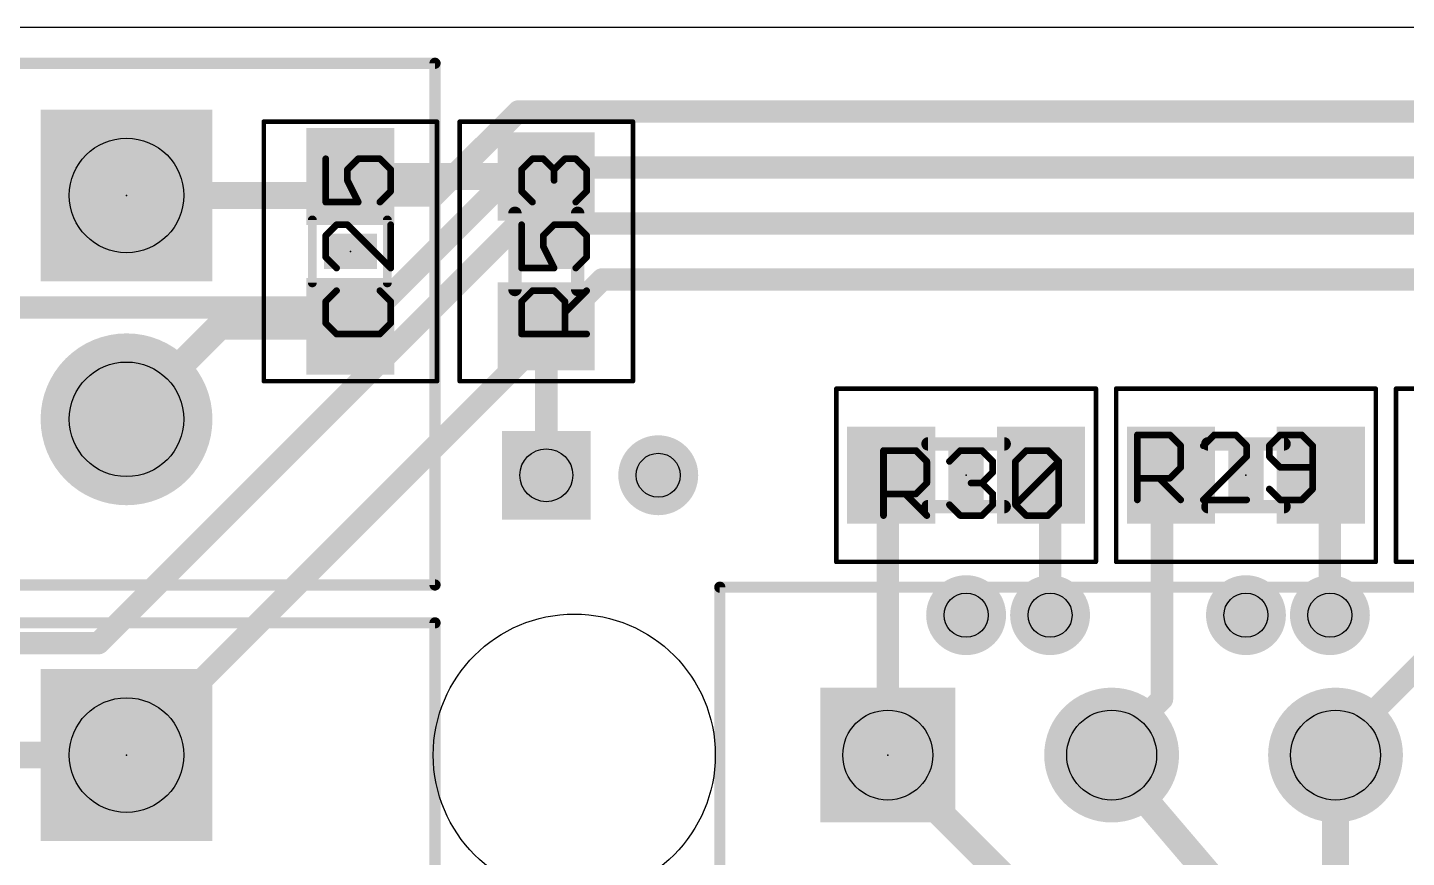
# Model space of a CAD drawing. Extents: x -0.04 to 2.7, y -0.07 to 2.5.
# Drawn here: x 0.356 to 0.972, y 2.129 to 2.5 of the extents above; entities that cross this region are included whole.
import ezdxf

# ---------------------------------------------------------------- set-up
doc = ezdxf.new("R2010")
doc.units = 0
for name, color, linetype in [('1', 22, 'CONTINUOUS'), ('16', 175, 'CONTINUOUS'), ('17', 82, 'CONTINUOUS'), ('18', 82, 'CONTINUOUS'), ('20', 7, 'CONTINUOUS'), ('21', 253, 'CONTINUOUS'), ('23', 7, 'CONTINUOUS'), ('24', 7, 'CONTINUOUS'), ('25', 253, 'CONTINUOUS'), ('32', 253, 'CONTINUOUS'), ('36', 253, 'CONTINUOUS'), ('40', 175, 'CONTINUOUS'), ('44', 253, 'CONTINUOUS'), ('52', 253, 'CONTINUOUS')]:
    doc.layers.add(name, color=color, linetype=linetype)

# ---------------------------------------------------------------- blocks, each defined once
blk = doc.blocks.new('RECT')
blk.add_solid([(-0.5, -0.5), (0.5, -0.5), (-0.5, 0.5), (0.5, 0.5)])
blk = doc.blocks.new('SQUAREP')
blk.add_solid([(-0.5, -0.5), (0.5, -0.5), (-0.5, 0.5), (0.5, 0.5)])
blk = doc.blocks.new('ROUNDP')
at = {"const_width": 0.5}
blk.add_lwpolyline([(0, -0.25, 1), (0, 0.25, 1), (0, -0.25)], format="xyb", dxfattribs=at)
blk = doc.blocks.new('ROUNDV')
at = {"const_width": 0.5}
blk.add_lwpolyline([(0, -0.25, 1), (0, 0.25, 1), (0, -0.25)], format="xyb", dxfattribs=at)
blk = doc.blocks.new('SQUAREV')
blk.add_solid([(-0.5, -0.5), (0.5, -0.5), (-0.5, 0.5), (0.5, 0.5)])

msp = doc.modelspace()

# ---------------------------------------------------------------- linework, layer by layer
at = {"layer": '1'}
for points, const_width in [([(0.575, 2.4625), (0.5375, 2.425)], 0.01), ([(1.7125, 2.4625), (0.575, 2.4625)], 0.01), ([(0.575, 2.4375), (0.5125, 2.375)], 0.01), ([(1.6375, 2.4375), (0.575, 2.4375)], 0.01), ([(0.5375, 2.425), (0.4, 2.425)], 0.01), ([(0.575, 2.4125), (0.3875, 2.225)], 0.01), ([(1.5625, 2.4125), (0.575, 2.4125)], 0.01), ([(0.6125, 2.3875), (0.4, 2.175)], 0.01), ([(1.5025, 2.3875), (0.6125, 2.3875)], 0.01), ([(0.5125, 2.375), (0.3, 2.375)], 0.01), ([(0.3875, 2.225), (0.15, 2.225)], 0.01), ([(0.74, 2.1725), (0.74, 2.175)], 0.012), ([(0.84, 2.1725), (0.84, 2.175)], 0.012), ([(0.94, 1.89), (0.94, 2.175)], 0.012), ([(0.8875, 2.025), (0.74, 2.1725)], 0.012), ([(0.9125, 2.0875), (0.84, 2.1725)], 0.012)]:
    msp.add_lwpolyline(points, dxfattribs=dict(at, const_width=const_width))
for points, const_width in [([(0.575, 2.465, 1), (0.575, 2.46)], 0.005), ([(0.576768, 2.460732, 1), (0.573232, 2.464268)], 0.005), ([(0.575, 2.44, 1), (0.575, 2.435)], 0.005), ([(0.576768, 2.435732, 1), (0.573232, 2.439268)], 0.005), ([(0.4, 2.4275, 1), (0.4, 2.4225)], 0.005), ([(0.535732, 2.426768, 1), (0.539268, 2.423232)], 0.005), ([(0.5375, 2.4225, 1), (0.5375, 2.4275)], 0.005), ([(0.575, 2.415, 1), (0.575, 2.41)], 0.005), ([(0.576768, 2.410732, 1), (0.573232, 2.414268)], 0.005), ([(0.6125, 2.39, 1), (0.6125, 2.385)], 0.005), ([(0.614268, 2.385732, 1), (0.610732, 2.389268)], 0.005), ([(0.510732, 2.376768, 1), (0.514268, 2.373232)], 0.005), ([(0.5125, 2.3725, 1), (0.5125, 2.3775)], 0.005), ([(0.3875, 2.2225, 1), (0.3875, 2.2275)], 0.005), ([(0.385732, 2.226768, 1), (0.389268, 2.223232)], 0.005), ([(0.743, 2.175, 1), (0.737, 2.175)], 0.006), ([(0.843, 2.175, 1), (0.837, 2.175)], 0.006), ([(0.943, 2.175, 1), (0.937, 2.175)], 0.006), ([(0.398232, 2.176768, 1), (0.401768, 2.173232)], 0.005), ([(0.742121, 2.174621, 1), (0.737879, 2.170379)], 0.006), ([(0.737, 2.1725, 1), (0.743, 2.1725)], 0.006), ([(0.842283, 2.174447, 1), (0.837717, 2.170553)], 0.006), ([(0.837, 2.1725, 1), (0.843, 2.1725)], 0.006)]:
    msp.add_lwpolyline(points, format="xyb", dxfattribs=dict(at, const_width=const_width))
at = {"layer": '16'}
for points, const_width in [([(0.5, 2.433465), (0.495965, 2.425)], 0.016), ([(0.5875, 2.433465), (0.5, 2.433465)], 0.012), ([(0.495965, 2.425), (0.4, 2.425)], 0.012), ([(0.441535, 2.366535), (0.4, 2.325)], 0.012), ([(0.5, 2.366535), (0.441535, 2.366535)], 0.012), ([(0.5875, 2.366535), (0.5875, 2.3)], 0.01), ([(0.741535, 2.3), (0.74, 2.298465)], 0.01), ([(0.74, 2.298465), (0.74, 2.175)], 0.01), ([(0.808465, 2.3), (0.8125, 2.304035)], 0.01), ([(0.8125, 2.304035), (0.8125, 2.2375)], 0.01), ([(0.866535, 2.3), (0.8625, 2.295965)], 0.01), ([(0.933465, 2.3), (0.9375, 2.304035)], 0.01), ([(0.9375, 2.304035), (0.9375, 2.2375)], 0.01), ([(0.8625, 2.295965), (0.8625, 2.2)], 0.01), ([(0.9875, 2.225), (0.94, 2.1775)], 0.01), ([(0.8625, 2.2), (0.84, 2.1775)], 0.01), ([(0.308465, 2.175), (0.4, 2.175)], 0.012), ([(0.841535, 2.175), (0.84, 2.175)], 0.012), ([(0.84, 2.1775), (0.84, 2.175)], 0.01), ([(0.94, 2.1775), (0.94, 2.175)], 0.01)]:
    msp.add_lwpolyline(points, dxfattribs=dict(at, const_width=const_width))
for points, const_width in [([(0.503611, 2.431743, 1), (0.496389, 2.435186)], 0.008), ([(0.5, 2.436465, 1), (0.5, 2.430465)], 0.006), ([(0.5875, 2.430465, 1), (0.5875, 2.436465)], 0.006), ([(0.4, 2.428, 1), (0.4, 2.422)], 0.006), ([(0.492354, 2.426721, 1), (0.499575, 2.423279)], 0.008), ([(0.495965, 2.422, 1), (0.495965, 2.428)], 0.006), ([(0.441535, 2.369535, 1), (0.441535, 2.363535)], 0.006), ([(0.443657, 2.364414, 1), (0.439414, 2.368657)], 0.006), ([(0.5, 2.363535, 1), (0.5, 2.369535)], 0.006), ([(0.59, 2.366535, 1), (0.585, 2.366535)], 0.005), ([(0.397879, 2.327121, 1), (0.402121, 2.322879)], 0.006), ([(0.7425, 2.298465, 1), (0.7375, 2.298465)], 0.005), ([(0.743303, 2.298232, 1), (0.739768, 2.301768)], 0.005), ([(0.806697, 2.301768, 1), (0.810232, 2.298232)], 0.005), ([(0.815, 2.304035, 1), (0.81, 2.304035)], 0.005), ([(0.814268, 2.302268, 1), (0.810732, 2.305803)], 0.005), ([(0.868303, 2.298232, 1), (0.864768, 2.301768)], 0.005), ([(0.931697, 2.301768, 1), (0.935232, 2.298232)], 0.005), ([(0.94, 2.304035, 1), (0.935, 2.304035)], 0.005), ([(0.939268, 2.302268, 1), (0.935732, 2.305803)], 0.005), ([(0.585, 2.3, 1), (0.59, 2.3)], 0.005), ([(0.738232, 2.300232, 1), (0.741768, 2.296697)], 0.005), ([(0.865, 2.295965, 1), (0.86, 2.295965)], 0.005), ([(0.860732, 2.297732, 1), (0.864268, 2.294197)], 0.005), ([(0.81, 2.2375, 1), (0.815, 2.2375)], 0.005), ([(0.935, 2.2375, 1), (0.94, 2.2375)], 0.005), ([(0.864268, 2.198232, 1), (0.860732, 2.201768)], 0.005), ([(0.86, 2.2, 1), (0.865, 2.2)], 0.005), ([(0.4, 2.172, 1), (0.4, 2.178)], 0.006), ([(0.84, 2.178, 1), (0.84, 2.172)], 0.006), ([(0.8425, 2.1775, 1), (0.8375, 2.1775)], 0.005), ([(0.838232, 2.179268, 1), (0.841768, 2.175732)], 0.005), ([(0.841535, 2.172, 1), (0.841535, 2.178)], 0.006), ([(0.9425, 2.1775, 1), (0.9375, 2.1775)], 0.005), ([(0.938232, 2.179268, 1), (0.941768, 2.175732)], 0.005), ([(0.7375, 2.175, 1), (0.7425, 2.175)], 0.005), ([(0.8375, 2.175, 1), (0.8425, 2.175)], 0.005), ([(0.9375, 2.175, 1), (0.9425, 2.175)], 0.005)]:
    msp.add_lwpolyline(points, format="xyb", dxfattribs=dict(at, const_width=const_width))
at = {"layer": '20'}
msp.add_line((2.7, 2.5), (0, 2.5), dxfattribs=at)
msp.add_circle((0.6, 2.175), 0.062992, dxfattribs=at)
at = {"layer": '21', "const_width": 0.005}
for points in [[(0.262205, 2.484055), (0.537795, 2.484055)], [(0.537795, 2.484055), (0.537795, 2.250984)], [(0.537795, 2.250984), (0.262205, 2.250984)], [(0.665, 2.1), (0.665, 2.25)], [(0.665, 2.25), (1.715, 2.25)], [(0.262205, 2.234055), (0.537795, 2.234055)], [(0.537795, 2.234055), (0.537795, 2.000984)]]:
    msp.add_lwpolyline(points, dxfattribs=at)
at = {"layer": '21', "const_width": 0.0025}
for points in [[(0.539045, 2.484055, 1), (0.536545, 2.484055)], [(0.537795, 2.482805, 1), (0.537795, 2.485305)], [(0.536545, 2.250984, 1), (0.539045, 2.250984)], [(0.537795, 2.249734, 1), (0.537795, 2.252234)], [(0.66625, 2.25, 1), (0.66375, 2.25)], [(0.665, 2.25125, 1), (0.665, 2.24875)], [(0.539045, 2.234055, 1), (0.536545, 2.234055)], [(0.537795, 2.232805, 1), (0.537795, 2.235305)]]:
    msp.add_lwpolyline(points, format="xyb", dxfattribs=at)
at = {"layer": '23'}
for p in [(0.4, 2.425), (0.4, 2.175), (0.74, 2.175)]:
    msp.add_point(p, dxfattribs=at)
at = {"layer": '24'}
for p in [(0.5, 2.4), (0.5875, 2.4), (0.775, 2.3), (0.9, 2.3)]:
    msp.add_point(p, dxfattribs=at)
at = {"layer": '25', "const_width": 0.003}
for points in [[(0.488975, 2.441385), (0.488975, 2.422035)], [(0.49865, 2.436547), (0.503488, 2.441385)], [(0.503488, 2.441385), (0.513163, 2.441385)], [(0.513163, 2.441385), (0.518, 2.436547)], [(0.576475, 2.436547), (0.581313, 2.441385)], [(0.581313, 2.441385), (0.58615, 2.441385)], [(0.58615, 2.441385), (0.590988, 2.436547)], [(0.590988, 2.436547), (0.595825, 2.441385)], [(0.595825, 2.441385), (0.600663, 2.441385)], [(0.600663, 2.441385), (0.6055, 2.436547)], [(0.49865, 2.43171), (0.49865, 2.436547)], [(0.503488, 2.422035), (0.49865, 2.43171)], [(0.518, 2.436547), (0.518, 2.426872)], [(0.576475, 2.426872), (0.576475, 2.436547)], [(0.590988, 2.436547), (0.590988, 2.43171)], [(0.6055, 2.436547), (0.6055, 2.426872)], [(0.518, 2.426872), (0.513163, 2.422035)], [(0.581313, 2.422035), (0.576475, 2.426872)], [(0.6055, 2.426872), (0.600663, 2.422035)], [(0.488975, 2.422035), (0.503488, 2.422035)], [(0.493813, 2.411919), (0.488975, 2.407082)], [(0.488975, 2.407082), (0.488975, 2.397407)], [(0.49865, 2.411919), (0.493813, 2.411919)], [(0.518, 2.39257), (0.49865, 2.411919)], [(0.518, 2.411919), (0.518, 2.39257)], [(0.576475, 2.411919), (0.576475, 2.39257)], [(0.58615, 2.407082), (0.590988, 2.411919)], [(0.58615, 2.402244), (0.58615, 2.407082)], [(0.590988, 2.411919), (0.600663, 2.411919)], [(0.600663, 2.411919), (0.6055, 2.407082)], [(0.6055, 2.407082), (0.6055, 2.397407)], [(0.590988, 2.39257), (0.58615, 2.402244)], [(0.488975, 2.397407), (0.493813, 2.39257)], [(0.6055, 2.397407), (0.600663, 2.39257)], [(0.576475, 2.39257), (0.590988, 2.39257)], [(0.493813, 2.382454), (0.488975, 2.377617)], [(0.518, 2.377617), (0.513163, 2.382454)], [(0.576475, 2.377617), (0.581313, 2.382454)], [(0.581313, 2.382454), (0.590988, 2.382454)], [(0.590988, 2.382454), (0.595825, 2.377617)], [(0.595825, 2.372779), (0.6055, 2.382454)], [(0.488975, 2.377617), (0.488975, 2.367942)], [(0.518, 2.367942), (0.518, 2.377617)], [(0.576475, 2.363104), (0.576475, 2.377617)], [(0.595825, 2.377617), (0.595825, 2.363104)], [(0.488975, 2.367942), (0.493813, 2.363104)], [(0.513163, 2.363104), (0.518, 2.367942)], [(0.493813, 2.363104), (0.513163, 2.363104)], [(0.6055, 2.363104), (0.576475, 2.363104)], [(0.8515, 2.289), (0.8515, 2.318025)], [(0.8515, 2.318025), (0.866012, 2.318025)], [(0.866012, 2.318025), (0.87085, 2.313187)], [(0.885803, 2.318025), (0.880965, 2.313187)], [(0.895477, 2.318025), (0.885803, 2.318025)], [(0.900315, 2.313187), (0.895477, 2.318025)], [(0.915268, 2.318025), (0.91043, 2.313187)], [(0.924943, 2.318025), (0.915268, 2.318025)], [(0.92978, 2.313187), (0.924943, 2.318025)], [(0.738104, 2.282), (0.738104, 2.311025)], [(0.738104, 2.311025), (0.752617, 2.311025)], [(0.752617, 2.311025), (0.757454, 2.306187)], [(0.76757, 2.306187), (0.772407, 2.311025)], [(0.772407, 2.311025), (0.782082, 2.311025)], [(0.782082, 2.311025), (0.786919, 2.306187)], [(0.797035, 2.306187), (0.801872, 2.311025)], [(0.801872, 2.311025), (0.811547, 2.311025)], [(0.811547, 2.311025), (0.816385, 2.306187)], [(0.87085, 2.313187), (0.87085, 2.303512)], [(0.880965, 2.289), (0.900315, 2.30835)], [(0.900315, 2.30835), (0.900315, 2.313187)], [(0.91043, 2.313187), (0.91043, 2.30835)], [(0.91043, 2.30835), (0.915268, 2.303512)], [(0.92978, 2.293837), (0.92978, 2.313187)], [(0.757454, 2.306187), (0.757454, 2.296512)], [(0.786919, 2.306187), (0.786919, 2.30135)], [(0.797035, 2.286837), (0.797035, 2.306187)], [(0.797035, 2.286837), (0.816385, 2.306187)], [(0.816385, 2.306187), (0.816385, 2.286837)], [(0.87085, 2.303512), (0.866012, 2.298675)], [(0.915268, 2.303512), (0.92978, 2.303512)], [(0.757454, 2.296512), (0.752617, 2.291675)], [(0.782082, 2.296512), (0.777244, 2.296512)], [(0.786919, 2.30135), (0.782082, 2.296512)], [(0.782082, 2.296512), (0.786919, 2.291675)], [(0.866012, 2.298675), (0.8515, 2.298675)], [(0.861175, 2.298675), (0.87085, 2.289)], [(0.752617, 2.291675), (0.738104, 2.291675)], [(0.747779, 2.291675), (0.757454, 2.282)], [(0.786919, 2.291675), (0.786919, 2.286837)], [(0.91043, 2.293837), (0.915268, 2.289)], [(0.924943, 2.289), (0.92978, 2.293837)], [(0.772407, 2.282), (0.76757, 2.286837)], [(0.786919, 2.286837), (0.782082, 2.282)], [(0.801872, 2.282), (0.797035, 2.286837)], [(0.816385, 2.286837), (0.811547, 2.282)], [(0.900315, 2.289), (0.880965, 2.289)], [(0.915268, 2.289), (0.924943, 2.289)], [(0.782082, 2.282), (0.772407, 2.282)], [(0.811547, 2.282), (0.801872, 2.282)]]:
    msp.add_lwpolyline(points, dxfattribs=at)
at = {"layer": '25', "const_width": 0.0015}
for points in [[(0.489725, 2.441385, 1), (0.488225, 2.441385)], [(0.503488, 2.442135, 1), (0.503488, 2.440635)], [(0.504018, 2.440854, 1), (0.502957, 2.441915)], [(0.513693, 2.441915, 1), (0.512632, 2.440854)], [(0.513163, 2.440635, 1), (0.513163, 2.442135)], [(0.581313, 2.442135, 1), (0.581313, 2.440635)], [(0.581843, 2.440854, 1), (0.580782, 2.441915)], [(0.586681, 2.441915, 1), (0.58562, 2.440854)], [(0.58615, 2.440635, 1), (0.58615, 2.442135)], [(0.595825, 2.442135, 1), (0.595825, 2.440635)], [(0.596356, 2.440854, 1), (0.595295, 2.441915)], [(0.601193, 2.441915, 1), (0.600132, 2.440854)], [(0.600663, 2.440635, 1), (0.600663, 2.442135)], [(0.4994, 2.436547, 1), (0.4979, 2.436547)], [(0.499321, 2.432045, 1), (0.497979, 2.431374)], [(0.49812, 2.437077, 1), (0.499181, 2.436017)], [(0.51875, 2.436547, 1), (0.51725, 2.436547)], [(0.51747, 2.436017, 1), (0.51853, 2.437077)], [(0.577225, 2.436547, 1), (0.575725, 2.436547)], [(0.575945, 2.437077, 1), (0.577006, 2.436017)], [(0.591738, 2.436547, 1), (0.590238, 2.436547)], [(0.590457, 2.437077, 1), (0.591518, 2.436017)], [(0.590457, 2.436017, 1), (0.591518, 2.437077)], [(0.60625, 2.436547, 1), (0.60475, 2.436547)], [(0.60497, 2.436017, 1), (0.60603, 2.437077)], [(0.4979, 2.43171, 1), (0.4994, 2.43171)], [(0.51725, 2.426872, 1), (0.51875, 2.426872)], [(0.51853, 2.426342, 1), (0.51747, 2.427403)], [(0.577006, 2.427403, 1), (0.575945, 2.426342)], [(0.575725, 2.426872, 1), (0.577225, 2.426872)], [(0.590238, 2.43171, 1), (0.591738, 2.43171)], [(0.60475, 2.426872, 1), (0.60625, 2.426872)], [(0.60603, 2.426342, 1), (0.60497, 2.427403)], [(0.488975, 2.422785, 1), (0.488975, 2.421285)], [(0.488225, 2.422035, 1), (0.489725, 2.422035)], [(0.502817, 2.421699, 1), (0.504159, 2.42237)], [(0.503488, 2.421285, 1), (0.503488, 2.422785)], [(0.512632, 2.422565, 1), (0.513693, 2.421504)], [(0.580782, 2.421504, 1), (0.581843, 2.422565)], [(0.600132, 2.422565, 1), (0.601193, 2.421504)], [(0.489725, 2.407082, 1), (0.488225, 2.407082)], [(0.488445, 2.407612, 1), (0.489506, 2.406552)], [(0.493813, 2.412669, 1), (0.493813, 2.411169)], [(0.494343, 2.411389, 1), (0.493282, 2.41245)], [(0.499181, 2.41245, 1), (0.49812, 2.411389)], [(0.49865, 2.411169, 1), (0.49865, 2.412669)], [(0.51875, 2.411919, 1), (0.51725, 2.411919)], [(0.577225, 2.411919, 1), (0.575725, 2.411919)], [(0.5869, 2.407082, 1), (0.5854, 2.407082)], [(0.58562, 2.407612, 1), (0.586681, 2.406552)], [(0.590988, 2.412669, 1), (0.590988, 2.411169)], [(0.591518, 2.411389, 1), (0.590457, 2.41245)], [(0.601193, 2.41245, 1), (0.600132, 2.411389)], [(0.600663, 2.411169, 1), (0.600663, 2.412669)], [(0.60625, 2.407082, 1), (0.60475, 2.407082)], [(0.60497, 2.406552, 1), (0.60603, 2.407612)], [(0.586821, 2.40258, 1), (0.585479, 2.401909)], [(0.5854, 2.402244, 1), (0.5869, 2.402244)], [(0.488225, 2.397407, 1), (0.489725, 2.397407)], [(0.489506, 2.397937, 1), (0.488445, 2.396877)], [(0.60475, 2.397407, 1), (0.60625, 2.397407)], [(0.60603, 2.396877, 1), (0.60497, 2.397937)], [(0.493282, 2.392039, 1), (0.494343, 2.3931)], [(0.51725, 2.39257, 1), (0.51875, 2.39257)], [(0.51747, 2.392039, 1), (0.51853, 2.3931)], [(0.576475, 2.39332, 1), (0.576475, 2.39182)], [(0.575725, 2.39257, 1), (0.577225, 2.39257)], [(0.590317, 2.392234, 1), (0.591659, 2.392905)], [(0.590988, 2.39182, 1), (0.590988, 2.39332)], [(0.600132, 2.3931, 1), (0.601193, 2.392039)], [(0.494343, 2.381924, 1), (0.493282, 2.382985)], [(0.513693, 2.382985, 1), (0.512632, 2.381924)], [(0.581313, 2.383204, 1), (0.581313, 2.381704)], [(0.581843, 2.381924, 1), (0.580782, 2.382985)], [(0.591518, 2.382985, 1), (0.590457, 2.381924)], [(0.590988, 2.381704, 1), (0.590988, 2.383204)], [(0.60603, 2.381924, 1), (0.60497, 2.382985)], [(0.489725, 2.377617, 1), (0.488225, 2.377617)], [(0.488445, 2.378147, 1), (0.489506, 2.377086)], [(0.51875, 2.377617, 1), (0.51725, 2.377617)], [(0.51747, 2.377086, 1), (0.51853, 2.378147)], [(0.577225, 2.377617, 1), (0.575725, 2.377617)], [(0.575945, 2.378147, 1), (0.577006, 2.377086)], [(0.596575, 2.377617, 1), (0.595075, 2.377617)], [(0.595295, 2.377086, 1), (0.596356, 2.378147)], [(0.595295, 2.37331, 1), (0.596356, 2.372249)], [(0.489506, 2.368472, 1), (0.488445, 2.367411)], [(0.488225, 2.367942, 1), (0.489725, 2.367942)], [(0.51725, 2.367942, 1), (0.51875, 2.367942)], [(0.51853, 2.367411, 1), (0.51747, 2.368472)], [(0.493813, 2.363854, 1), (0.493813, 2.362354)], [(0.493282, 2.362574, 1), (0.494343, 2.363635)], [(0.512632, 2.363635, 1), (0.513693, 2.362574)], [(0.513163, 2.362354, 1), (0.513163, 2.363854)], [(0.576475, 2.363854, 1), (0.576475, 2.362354)], [(0.575725, 2.363104, 1), (0.577225, 2.363104)], [(0.595075, 2.363104, 1), (0.596575, 2.363104)], [(0.6055, 2.362354, 1), (0.6055, 2.363854)], [(0.85225, 2.318025, 1), (0.85075, 2.318025)], [(0.8515, 2.318775, 1), (0.8515, 2.317275)], [(0.866543, 2.318555, 1), (0.865482, 2.317494)], [(0.866012, 2.317275, 1), (0.866012, 2.318775)], [(0.885803, 2.318775, 1), (0.885803, 2.317275)], [(0.886333, 2.317494, 1), (0.885272, 2.318555)], [(0.896008, 2.318555, 1), (0.894947, 2.317494)], [(0.895477, 2.317275, 1), (0.895477, 2.318775)], [(0.915268, 2.318775, 1), (0.915268, 2.317275)], [(0.915798, 2.317494, 1), (0.914737, 2.318555)], [(0.925473, 2.318555, 1), (0.924412, 2.317494)], [(0.924943, 2.317275, 1), (0.924943, 2.318775)], [(0.738854, 2.311025, 1), (0.737354, 2.311025)], [(0.738104, 2.311775, 1), (0.738104, 2.310275)], [(0.753147, 2.311555, 1), (0.752086, 2.310494)], [(0.752617, 2.310275, 1), (0.752617, 2.311775)], [(0.772407, 2.311775, 1), (0.772407, 2.310275)], [(0.772937, 2.310494, 1), (0.771877, 2.311555)], [(0.782612, 2.311555, 1), (0.781552, 2.310494)], [(0.782082, 2.310275, 1), (0.782082, 2.311775)], [(0.801872, 2.311775, 1), (0.801872, 2.310275)], [(0.802403, 2.310494, 1), (0.801342, 2.311555)], [(0.812077, 2.311555, 1), (0.811017, 2.310494)], [(0.811547, 2.310275, 1), (0.811547, 2.311775)], [(0.8716, 2.313187, 1), (0.8701, 2.313187)], [(0.870319, 2.312657, 1), (0.87138, 2.313718)], [(0.880435, 2.313718, 1), (0.881496, 2.312657)], [(0.901065, 2.313187, 1), (0.899565, 2.313187)], [(0.899785, 2.312657, 1), (0.900845, 2.313718)], [(0.900845, 2.307819, 1), (0.899785, 2.30888)], [(0.91118, 2.313187, 1), (0.90968, 2.313187)], [(0.9099, 2.313718, 1), (0.910961, 2.312657)], [(0.910961, 2.30888, 1), (0.9099, 2.307819)], [(0.93053, 2.313187, 1), (0.92903, 2.313187)], [(0.92925, 2.312657, 1), (0.93031, 2.313718)], [(0.758204, 2.306187, 1), (0.756704, 2.306187)], [(0.756924, 2.305657, 1), (0.757985, 2.306718)], [(0.767039, 2.306718, 1), (0.7681, 2.305657)], [(0.787669, 2.306187, 1), (0.786169, 2.306187)], [(0.786389, 2.305657, 1), (0.78745, 2.306718)], [(0.796504, 2.306718, 1), (0.797565, 2.305657)], [(0.797785, 2.306187, 1), (0.796285, 2.306187)], [(0.817135, 2.306187, 1), (0.815635, 2.306187)], [(0.816915, 2.305657, 1), (0.815854, 2.306718)], [(0.815854, 2.305657, 1), (0.816915, 2.306718)], [(0.8701, 2.303512, 1), (0.8716, 2.303512)], [(0.87138, 2.302982, 1), (0.870319, 2.304043)], [(0.899565, 2.30835, 1), (0.901065, 2.30835)], [(0.90968, 2.30835, 1), (0.91118, 2.30835)], [(0.915268, 2.304262, 1), (0.915268, 2.302762)], [(0.914737, 2.302982, 1), (0.915798, 2.304043)], [(0.92978, 2.302762, 1), (0.92978, 2.304262)], [(0.756704, 2.296512, 1), (0.758204, 2.296512)], [(0.757985, 2.295982, 1), (0.756924, 2.297043)], [(0.777244, 2.297262, 1), (0.777244, 2.295762)], [(0.782612, 2.297043, 1), (0.781552, 2.295982)], [(0.781552, 2.297043, 1), (0.782612, 2.295982)], [(0.782082, 2.295762, 1), (0.782082, 2.297262)], [(0.786169, 2.30135, 1), (0.787669, 2.30135)], [(0.78745, 2.300819, 1), (0.786389, 2.30188)], [(0.8515, 2.299425, 1), (0.8515, 2.297925)], [(0.861705, 2.299205, 1), (0.860645, 2.298144)], [(0.865482, 2.299205, 1), (0.866543, 2.298144)], [(0.866012, 2.297925, 1), (0.866012, 2.299425)], [(0.738104, 2.292425, 1), (0.738104, 2.290925)], [(0.74831, 2.292205, 1), (0.747249, 2.291144)], [(0.752086, 2.292205, 1), (0.753147, 2.291144)], [(0.752617, 2.290925, 1), (0.752617, 2.292425)], [(0.787669, 2.291675, 1), (0.786169, 2.291675)], [(0.786389, 2.291144, 1), (0.78745, 2.292205)], [(0.910961, 2.294368, 1), (0.9099, 2.293307)], [(0.92903, 2.293837, 1), (0.93053, 2.293837)], [(0.93031, 2.293307, 1), (0.92925, 2.294368)], [(0.7681, 2.287368, 1), (0.767039, 2.286307)], [(0.786169, 2.286837, 1), (0.787669, 2.286837)], [(0.78745, 2.286307, 1), (0.786389, 2.287368)], [(0.797565, 2.287368, 1), (0.796504, 2.286307)], [(0.796504, 2.287368, 1), (0.797565, 2.286307)], [(0.796285, 2.286837, 1), (0.797785, 2.286837)], [(0.815635, 2.286837, 1), (0.817135, 2.286837)], [(0.816915, 2.286307, 1), (0.815854, 2.287368)], [(0.85075, 2.289, 1), (0.85225, 2.289)], [(0.870319, 2.28847, 1), (0.87138, 2.28953)], [(0.880965, 2.28975, 1), (0.880965, 2.28825)], [(0.880435, 2.28953, 1), (0.881496, 2.28847)], [(0.900315, 2.28825, 1), (0.900315, 2.28975)], [(0.915268, 2.28975, 1), (0.915268, 2.28825)], [(0.914737, 2.28847, 1), (0.915798, 2.28953)], [(0.924412, 2.28953, 1), (0.925473, 2.28847)], [(0.924943, 2.28825, 1), (0.924943, 2.28975)], [(0.737354, 2.282, 1), (0.738854, 2.282)], [(0.756924, 2.28147, 1), (0.757985, 2.28253)], [(0.772407, 2.28275, 1), (0.772407, 2.28125)], [(0.771877, 2.28147, 1), (0.772937, 2.28253)], [(0.781552, 2.28253, 1), (0.782612, 2.28147)], [(0.782082, 2.28125, 1), (0.782082, 2.28275)], [(0.801872, 2.28275, 1), (0.801872, 2.28125)], [(0.801342, 2.28147, 1), (0.802403, 2.28253)], [(0.811017, 2.28253, 1), (0.812077, 2.28147)], [(0.811547, 2.28125, 1), (0.811547, 2.28275)]]:
    msp.add_lwpolyline(points, format="xyb", dxfattribs=at)
at = {"layer": '40', "const_width": 0.002}
for points in [[(0.461299, 2.457992), (0.461299, 2.342008)], [(0.538701, 2.457992), (0.461299, 2.457992)], [(0.538701, 2.342008), (0.538701, 2.457992)], [(0.548799, 2.457992), (0.548799, 2.342008)], [(0.626201, 2.457992), (0.548799, 2.457992)], [(0.626201, 2.342008), (0.626201, 2.457992)], [(0.461299, 2.342008), (0.538701, 2.342008)], [(0.548799, 2.342008), (0.626201, 2.342008)], [(0.832992, 2.338701), (0.717008, 2.338701)], [(0.717008, 2.338701), (0.717008, 2.261299)], [(0.832992, 2.261299), (0.832992, 2.338701)], [(0.957992, 2.338701), (0.842008, 2.338701)], [(0.842008, 2.338701), (0.842008, 2.261299)], [(0.957992, 2.261299), (0.957992, 2.338701)], [(1.082992, 2.338701), (0.967008, 2.338701)], [(0.967008, 2.338701), (0.967008, 2.261299)], [(0.717008, 2.261299), (0.832992, 2.261299)], [(0.842008, 2.261299), (0.957992, 2.261299)], [(0.967008, 2.261299), (1.082992, 2.261299)]]:
    msp.add_lwpolyline(points, dxfattribs=at)
at = {"layer": '40', "const_width": 0.001}
for points in [[(0.461799, 2.457992, 1), (0.460799, 2.457992)], [(0.461299, 2.458492, 1), (0.461299, 2.457492)], [(0.539201, 2.457992, 1), (0.538201, 2.457992)], [(0.538701, 2.457492, 1), (0.538701, 2.458492)], [(0.549299, 2.457992, 1), (0.548299, 2.457992)], [(0.548799, 2.458492, 1), (0.548799, 2.457492)], [(0.626701, 2.457992, 1), (0.625701, 2.457992)], [(0.626201, 2.457492, 1), (0.626201, 2.458492)], [(0.461299, 2.342508, 1), (0.461299, 2.341508)], [(0.460799, 2.342008, 1), (0.461799, 2.342008)], [(0.538201, 2.342008, 1), (0.539201, 2.342008)], [(0.538701, 2.341508, 1), (0.538701, 2.342508)], [(0.548799, 2.342508, 1), (0.548799, 2.341508)], [(0.548299, 2.342008, 1), (0.549299, 2.342008)], [(0.625701, 2.342008, 1), (0.626701, 2.342008)], [(0.626201, 2.341508, 1), (0.626201, 2.342508)], [(0.717008, 2.339201, 1), (0.717008, 2.338201)], [(0.717508, 2.338701, 1), (0.716508, 2.338701)], [(0.833492, 2.338701, 1), (0.832492, 2.338701)], [(0.832992, 2.338201, 1), (0.832992, 2.339201)], [(0.842008, 2.339201, 1), (0.842008, 2.338201)], [(0.842508, 2.338701, 1), (0.841508, 2.338701)], [(0.958492, 2.338701, 1), (0.957492, 2.338701)], [(0.957992, 2.338201, 1), (0.957992, 2.339201)], [(0.967008, 2.339201, 1), (0.967008, 2.338201)], [(0.967508, 2.338701, 1), (0.966508, 2.338701)], [(0.717008, 2.261799, 1), (0.717008, 2.260799)], [(0.716508, 2.261299, 1), (0.717508, 2.261299)], [(0.832492, 2.261299, 1), (0.833492, 2.261299)], [(0.832992, 2.260799, 1), (0.832992, 2.261799)], [(0.842008, 2.261799, 1), (0.842008, 2.260799)], [(0.841508, 2.261299, 1), (0.842508, 2.261299)], [(0.957492, 2.261299, 1), (0.958492, 2.261299)], [(0.957992, 2.260799, 1), (0.957992, 2.261799)], [(0.967008, 2.261799, 1), (0.967008, 2.260799)], [(0.966508, 2.261299, 1), (0.967508, 2.261299)]]:
    msp.add_lwpolyline(points, format="xyb", dxfattribs=at)
at = {"layer": '44'}
for centre, radius in [((0.4, 2.425), 0.025591), ((0.4, 2.325), 0.025591), ((0.5875, 2.3), 0.011811), ((0.6375, 2.3), 0.009843), ((0.775, 2.2375), 0.009843), ((0.8125, 2.2375), 0.009843), ((0.9, 2.2375), 0.009843), ((0.9375, 2.2375), 0.009843), ((0.4, 2.175), 0.025591), ((0.74, 2.175), 0.020079), ((0.84, 2.175), 0.020079), ((0.94, 2.175), 0.020079)]:
    msp.add_circle(centre, radius, dxfattribs=at)
at = {"layer": '52'}
for points, const_width in [([(0.482992, 2.414016), (0.482992, 2.385984)], 0.004), ([(0.516496, 2.414016), (0.516496, 2.385984)], 0.004), ([(0.573484, 2.382992), (0.573484, 2.417008)], 0.006), ([(0.601516, 2.417008), (0.601516, 2.382992)], 0.006), ([(0.757992, 2.314016), (0.792008, 2.314016)], 0.006), ([(0.882992, 2.314016), (0.917008, 2.314016)], 0.006), ([(0.792008, 2.285984), (0.757992, 2.285984)], 0.006), ([(0.917008, 2.285984), (0.882992, 2.285984)], 0.006)]:
    msp.add_lwpolyline(points, dxfattribs=dict(at, const_width=const_width))
for points, const_width in [([(0.483992, 2.414016, 1), (0.481992, 2.414016)], 0.002), ([(0.517496, 2.414016, 1), (0.515496, 2.414016)], 0.002), ([(0.574984, 2.417008, 1), (0.571984, 2.417008)], 0.003), ([(0.603016, 2.417008, 1), (0.600016, 2.417008)], 0.003), ([(0.481992, 2.385984, 1), (0.483992, 2.385984)], 0.002), ([(0.515496, 2.385984, 1), (0.517496, 2.385984)], 0.002), ([(0.571984, 2.382992, 1), (0.574984, 2.382992)], 0.003), ([(0.600016, 2.382992, 1), (0.603016, 2.382992)], 0.003), ([(0.757992, 2.315516, 1), (0.757992, 2.312516)], 0.003), ([(0.792008, 2.312516, 1), (0.792008, 2.315516)], 0.003), ([(0.882992, 2.315516, 1), (0.882992, 2.312516)], 0.003), ([(0.917008, 2.312516, 1), (0.917008, 2.315516)], 0.003), ([(0.757992, 2.287484, 1), (0.757992, 2.284484)], 0.003), ([(0.792008, 2.284484, 1), (0.792008, 2.287484)], 0.003), ([(0.882992, 2.287484, 1), (0.882992, 2.284484)], 0.003), ([(0.917008, 2.284484, 1), (0.917008, 2.287484)], 0.003)]:
    msp.add_lwpolyline(points, format="xyb", dxfattribs=dict(at, const_width=const_width))

# ---------------------------------------------------------------- block references
at = {"layer": '16'}
for p, xscale, yscale, rotation in [((0.5, 2.433465), 0.043307, 0.03937, 270), ((0.5875, 2.433465), 0.03937, 0.043307, 270), ((0.5, 2.366535), 0.043307, 0.03937, 270), ((0.5875, 2.366535), 0.03937, 0.043307, 270), ((0.741535, 2.3), 0.03937, 0.043307, 180), ((0.808465, 2.3), 0.03937, 0.043307, 180), ((0.866535, 2.3), 0.03937, 0.043307, 180), ((0.933465, 2.3), 0.03937, 0.043307, 180)]:
    msp.add_blockref('RECT', p, dxfattribs=dict(at, xscale=xscale, yscale=yscale, rotation=rotation))
at = {"layer": '17', "xscale": 0.076772, "yscale": 0.076772}
for name, p in [('SQUAREP', (0.4, 2.425)), ('SQUAREP', (0.4, 2.425)), ('ROUNDP', (0.4, 2.325)), ('ROUNDP', (0.4, 2.325)), ('SQUAREP', (0.4, 2.175)), ('SQUAREP', (0.4, 2.175))]:
    msp.add_blockref(name, p, dxfattribs=at)
at = {"layer": '17', "xscale": 0.060236, "yscale": 0.060236, "rotation": 90}
for name, p in [('SQUAREP', (0.74, 2.175)), ('SQUAREP', (0.74, 2.175)), ('ROUNDP', (0.84, 2.175)), ('ROUNDP', (0.84, 2.175)), ('ROUNDP', (0.94, 2.175)), ('ROUNDP', (0.94, 2.175))]:
    msp.add_blockref(name, p, dxfattribs=at)
at = {"layer": '18'}
for name, p, xscale, yscale in [('SQUAREV', (0.5875, 2.3), 0.039622, 0.039622), ('SQUAREV', (0.5875, 2.3), 0.039622, 0.039622), ('ROUNDV', (0.6375, 2.3), 0.035685, 0.035685), ('ROUNDV', (0.6375, 2.3), 0.035685, 0.035685), ('ROUNDV', (0.775, 2.2375), 0.035685, 0.035685), ('ROUNDV', (0.775, 2.2375), 0.035685, 0.035685), ('ROUNDV', (0.8125, 2.2375), 0.035685, 0.035685), ('ROUNDV', (0.8125, 2.2375), 0.035685, 0.035685), ('ROUNDV', (0.9, 2.2375), 0.035685, 0.035685), ('ROUNDV', (0.9, 2.2375), 0.035685, 0.035685), ('ROUNDV', (0.9375, 2.2375), 0.035685, 0.035685), ('ROUNDV', (0.9375, 2.2375), 0.035685, 0.035685)]:
    msp.add_blockref(name, p, dxfattribs=dict(at, xscale=xscale, yscale=yscale))
at = {"layer": '32'}
for p, xscale, yscale, rotation in [((0.5, 2.433465), 0.043307, 0.03937, 270), ((0.5875, 2.433465), 0.03937, 0.043307, 270), ((0.5, 2.366535), 0.043307, 0.03937, 270), ((0.5875, 2.366535), 0.03937, 0.043307, 270), ((0.741535, 2.3), 0.03937, 0.043307, 180), ((0.808465, 2.3), 0.03937, 0.043307, 180), ((0.866535, 2.3), 0.03937, 0.043307, 180), ((0.933465, 2.3), 0.03937, 0.043307, 180)]:
    msp.add_blockref('RECT', p, dxfattribs=dict(at, xscale=xscale, yscale=yscale, rotation=rotation))
at = {"layer": '36', "xscale": 0.01574}
for p, yscale, rotation in [((0.5, 2.4), 0.023622, 270), ((0.5875, 2.4), 0.031504, 270), ((0.775, 2.3), 0.031504, 180), ((0.9, 2.3), 0.031504, 180)]:
    msp.add_blockref('RECT', p, dxfattribs=dict(at, yscale=yscale, rotation=rotation))
at = {"layer": '52'}
for p, xscale, yscale, rotation in [((0.499799, 2.423156), 0.019689, 0.037402, 270), ((0.5875, 2.425), 0.016, 0.034, 270), ((0.499799, 2.377156), 0.019689, 0.037402, 270), ((0.5875, 2.375), 0.016, 0.034, 270), ((0.75, 2.3), 0.016, 0.034, 180), ((0.8, 2.3), 0.016, 0.034, 180), ((0.875, 2.3), 0.016, 0.034, 180), ((0.925, 2.3), 0.016, 0.034, 180)]:
    msp.add_blockref('RECT', p, dxfattribs=dict(at, xscale=xscale, yscale=yscale, rotation=rotation))

doc.saveas('drawing.dxf')
